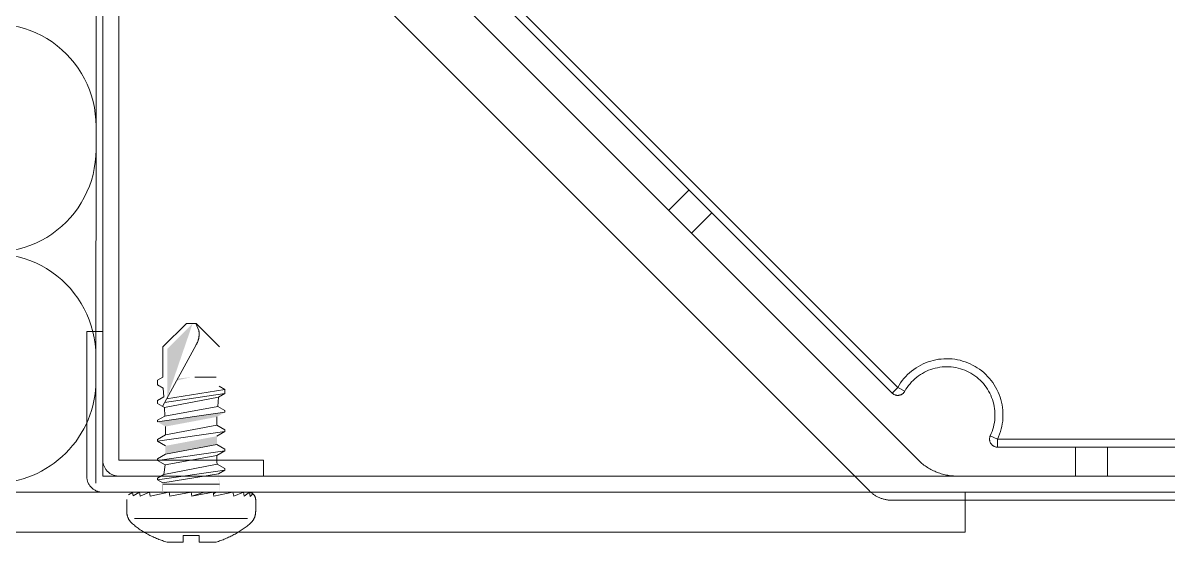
# Model space of a CAD drawing. Header units: metres. Extents: x 1838950 to 1842843, y 5171318 to 5174224.
# Drawn here: x 1841202.3242 to 1841202.3955, y 5171404.7389 to 5171404.7712 of the extents above; entities that cross this region are included whole.
import ezdxf

# ---------------------------------------------------------------- set-up
doc = ezdxf.new("R2010")
doc.units = ezdxf.units.M
doc.header["$LTSCALE"] = 0.0254
doc.layers.add('00 CHAZAL Coupe A.5', color=7, linetype='Continuous', lineweight=18)

# ---------------------------------------------------------------- blocks, each defined once
blk = doc.blocks.new('Groupe-1778-1')
at = {"layer": '00 CHAZAL Coupe A.5', "color": 7, "linetype": 'Continuous', "lineweight": 5}
for p, q in [((1841202.378281, 5171404.748199), (1841202.335236, 5171404.791244)), ((1841202.335589, 5171404.791598), (1841202.378635, 5171404.748552)), ((1841202.364381, 5171404.759554), (1841202.365654, 5171404.760826)), ((1841202.365795, 5171404.758139), (1841202.367068, 5171404.759412)), ((1841202.334474, 5171404.752532), (1841202.334889, 5171404.752532)), ((1841202.334682, 5171404.752532), (1841202.334982, 5171404.752532)), ((1841202.336233, 5171404.749182), (1841202.334899, 5171404.749182)), ((1841202.336782, 5171404.748409), (1841202.33642, 5171404.748618)), ((1841202.333026, 5171404.747617), (1841202.336782, 5171404.748169)), ((1841202.336329, 5171404.747365), (1841202.33637, 5171404.747932)), ((1841202.336282, 5171404.746192), (1841202.336282, 5171404.746715)), ((1841202.336282, 5171404.745515), (1841202.336782, 5171404.745804)), ((1841202.333082, 5171404.744915), (1841202.332582, 5171404.745204)), ((1841202.384844, 5171404.745332), (1841202.438182, 5171404.745332)), ((1841202.384844, 5171404.744832), (1841202.437682, 5171404.744832)), ((1841202.389682, 5171404.744832), (1841202.389682, 5171404.743032)), ((1841202.391682, 5171404.744832), (1841202.391682, 5171404.743032)), ((1841202.336282, 5171404.744315), (1841202.336782, 5171404.744604)), ((1841202.332582, 5171404.742804), (1841202.336782, 5171404.743404)), ((1841202.333059, 5171404.743728), (1841202.332988, 5171404.743138)), ((1841202.332915, 5171404.742532), (1841202.336448, 5171404.742532)), ((1841202.333144, 5171404.742032), (1841202.333149, 5171404.742003)), ((1841202.336047, 5171404.742032), (1841202.334726, 5171404.741782)), ((1841202.336066, 5171404.741927), (1841202.336219, 5171404.742032)), ((1841202.330672, 5171404.740986), (1841202.330672, 5171404.741532)), ((1841202.338692, 5171404.740986), (1841202.338692, 5171404.741532)), ((1841202.331158, 5171404.740399), (1841202.338186, 5171404.740399))]:
    blk.add_line(p, q, dxfattribs=at)
at = {"layer": '00 CHAZAL Coupe A.5', "color": 7, "linetype": 'Continuous', "lineweight": 5, "flags": 128}
for points in [[(1841202.329267, 5171404.789717), (1841202.376867, 5171404.742118), (1841202.376902, 5171404.742083), (1841202.376938, 5171404.74205), (1841202.376975, 5171404.742018), (1841202.377012, 5171404.741986), (1841202.377051, 5171404.741955), (1841202.37709, 5171404.741926), (1841202.37713, 5171404.741897), (1841202.37717, 5171404.741869), (1841202.377211, 5171404.741842), (1841202.377253, 5171404.741817), (1841202.377295, 5171404.741792), (1841202.377338, 5171404.741768), (1841202.377382, 5171404.741746), (1841202.377426, 5171404.741724), (1841202.377471, 5171404.741704), (1841202.377516, 5171404.741684), (1841202.377561, 5171404.741666), (1841202.377607, 5171404.741649), (1841202.377654, 5171404.741633), (1841202.377701, 5171404.741618), (1841202.377748, 5171404.741604), (1841202.377795, 5171404.741592), (1841202.377843, 5171404.741581), (1841202.377891, 5171404.74157), (1841202.377939, 5171404.741561), (1841202.377988, 5171404.741554), (1841202.378036, 5171404.741547), (1841202.378085, 5171404.741542), (1841202.378134, 5171404.741537), (1841202.378183, 5171404.741534), (1841202.378232, 5171404.741533), (1841202.378281, 5171404.741532), (1841202.47473, 5171404.741532)], [(1841202.331207, 5171404.792728), (1841202.379877, 5171404.744057), (1841202.379939, 5171404.743997), (1841202.380002, 5171404.743939), (1841202.380066, 5171404.743882), (1841202.380132, 5171404.743826), (1841202.380199, 5171404.743773), (1841202.380267, 5171404.743721), (1841202.380337, 5171404.74367), (1841202.380408, 5171404.743622), (1841202.38048, 5171404.743575), (1841202.380553, 5171404.74353), (1841202.380627, 5171404.743487), (1841202.380702, 5171404.743445), (1841202.380779, 5171404.743406), (1841202.380856, 5171404.743368), (1841202.380934, 5171404.743332), (1841202.381013, 5171404.743298), (1841202.381093, 5171404.743266), (1841202.381173, 5171404.743237), (1841202.381254, 5171404.743209), (1841202.381336, 5171404.743183), (1841202.381419, 5171404.743159), (1841202.381502, 5171404.743137), (1841202.381585, 5171404.743117), (1841202.381669, 5171404.743099), (1841202.381754, 5171404.743084), (1841202.381839, 5171404.74307), (1841202.381924, 5171404.743058), (1841202.382009, 5171404.743049), (1841202.382095, 5171404.743041), (1841202.382181, 5171404.743036), (1841202.382266, 5171404.743033), (1841202.382352, 5171404.743032), (1841202.461182, 5171404.743032)], [(1841202.329182, 5171404.885328), (1841202.329182, 5171404.744032), (1841202.329183, 5171404.743983), (1841202.329187, 5171404.743934), (1841202.329193, 5171404.743885), (1841202.329201, 5171404.743837), (1841202.329212, 5171404.743789), (1841202.329225, 5171404.743742), (1841202.32924, 5171404.743695), (1841202.329258, 5171404.743649), (1841202.329278, 5171404.743604), (1841202.3293, 5171404.743561), (1841202.329324, 5171404.743518), (1841202.32935, 5171404.743476), (1841202.329379, 5171404.743436), (1841202.329409, 5171404.743398), (1841202.329441, 5171404.74336), (1841202.329475, 5171404.743325), (1841202.32951, 5171404.743291), (1841202.329547, 5171404.743259), (1841202.329586, 5171404.743229), (1841202.329626, 5171404.743201), (1841202.329668, 5171404.743174), (1841202.32971, 5171404.74315), (1841202.329754, 5171404.743128), (1841202.329799, 5171404.743108), (1841202.329845, 5171404.74309), (1841202.329891, 5171404.743075), (1841202.329939, 5171404.743062), (1841202.329987, 5171404.743051), (1841202.330035, 5171404.743043), (1841202.330084, 5171404.743037), (1841202.330133, 5171404.743033), (1841202.330182, 5171404.743032), (1841202.339182, 5171404.743032), (1841202.339182, 5171404.744032), (1841202.330182, 5171404.744032), (1841202.330182, 5171404.884948)], [(1841202.333013, 5171404.747302), (1841202.332582, 5171404.747551), (1841202.332582, 5171404.747745), (1841202.332975, 5171404.747972), (1841202.332945, 5171404.748498), (1841202.332582, 5171404.748708), (1841202.332582, 5171404.74899), (1841202.332915, 5171404.749182), (1841202.332915, 5171404.751065), (1841202.334382, 5171404.752532), (1841202.334982, 5171404.752532), (1841202.336448, 5171404.751065)], [(1841202.334971, 5171404.752532), (1841202.335155, 5171404.752087), (1841202.33516, 5171404.752059), (1841202.335164, 5171404.75203), (1841202.335167, 5171404.752001), (1841202.33517, 5171404.751972), (1841202.335172, 5171404.751943), (1841202.335174, 5171404.751914), (1841202.335174, 5171404.751884), (1841202.335175, 5171404.751855), (1841202.335174, 5171404.751826), (1841202.335173, 5171404.751797), (1841202.335171, 5171404.751768), (1841202.335168, 5171404.751739), (1841202.335165, 5171404.75171), (1841202.335161, 5171404.751681), (1841202.335157, 5171404.751652), (1841202.335151, 5171404.751623), (1841202.335146, 5171404.751595), (1841202.335139, 5171404.751566), (1841202.335132, 5171404.751538), (1841202.335124, 5171404.75151), (1841202.335116, 5171404.751482), (1841202.335107, 5171404.751454), (1841202.335097, 5171404.751427), (1841202.335087, 5171404.751399), (1841202.335076, 5171404.751372), (1841202.335064, 5171404.751346), (1841202.335052, 5171404.751319), (1841202.335039, 5171404.751293), (1841202.335026, 5171404.751267), (1841202.335012, 5171404.751241), (1841202.334997, 5171404.751216), (1841202.334982, 5171404.751191), (1841202.332892, 5171404.747372)], [(1841202.452385, 5171404.742032), (1841202.329182, 5171404.742032), (1841202.329133, 5171404.742033), (1841202.329084, 5171404.742037), (1841202.329035, 5171404.742043), (1841202.328987, 5171404.742051), (1841202.328939, 5171404.742062), (1841202.328891, 5171404.742075), (1841202.328845, 5171404.74209), (1841202.328799, 5171404.742108), (1841202.328754, 5171404.742128), (1841202.32871, 5171404.74215), (1841202.328668, 5171404.742174), (1841202.328626, 5171404.742201), (1841202.328586, 5171404.742229), (1841202.328547, 5171404.742259), (1841202.32851, 5171404.742291), (1841202.328475, 5171404.742325), (1841202.328441, 5171404.74236), (1841202.328409, 5171404.742398), (1841202.328379, 5171404.742436), (1841202.32835, 5171404.742476), (1841202.328324, 5171404.742518), (1841202.3283, 5171404.742561), (1841202.328278, 5171404.742604), (1841202.328258, 5171404.742649), (1841202.32824, 5171404.742695), (1841202.328225, 5171404.742742), (1841202.328212, 5171404.742789), (1841202.328201, 5171404.742837), (1841202.328193, 5171404.742885), (1841202.328187, 5171404.742934), (1841202.328183, 5171404.742983), (1841202.328182, 5171404.743032), (1841202.328182, 5171404.752032), (1841202.329182, 5171404.752032), (1841202.329182, 5171404.743032), (1841202.452385, 5171404.743032)], [(1841202.384392, 5171404.745546), (1841202.38438, 5171404.745517), (1841202.384369, 5171404.745488), (1841202.38436, 5171404.745458), (1841202.384353, 5171404.745427), (1841202.384348, 5171404.745396), (1841202.384345, 5171404.745365), (1841202.384344, 5171404.745333), (1841202.384345, 5171404.745302), (1841202.384348, 5171404.74527), (1841202.384353, 5171404.745239), (1841202.384359, 5171404.745209), (1841202.384368, 5171404.745178), (1841202.384379, 5171404.745149), (1841202.384391, 5171404.74512), (1841202.384405, 5171404.745092), (1841202.384421, 5171404.745065), (1841202.384439, 5171404.745039), (1841202.384458, 5171404.745014), (1841202.384479, 5171404.74499), (1841202.384501, 5171404.744968), (1841202.384525, 5171404.744947), (1841202.38455, 5171404.744928), (1841202.384576, 5171404.74491), (1841202.384603, 5171404.744894), (1841202.384631, 5171404.74488), (1841202.38466, 5171404.744867), (1841202.384689, 5171404.744857), (1841202.384719, 5171404.744848), (1841202.38475, 5171404.744841), (1841202.384781, 5171404.744836), (1841202.384813, 5171404.744833), (1841202.384844, 5171404.744832), (1841202.384844, 5171404.745332), (1841202.384392, 5171404.745546), (1841202.384451, 5171404.745678), (1841202.384503, 5171404.745812), (1841202.384549, 5171404.745948), (1841202.384588, 5171404.746087), (1841202.38462, 5171404.746227), (1841202.384646, 5171404.746369), (1841202.384665, 5171404.746511), (1841202.384676, 5171404.746655), (1841202.384682, 5171404.746799), (1841202.38468, 5171404.746942), (1841202.384671, 5171404.747086), (1841202.384655, 5171404.747229), (1841202.384633, 5171404.747371), (1841202.384604, 5171404.747512), (1841202.384568, 5171404.747652), (1841202.384525, 5171404.747789), (1841202.384476, 5171404.747924), (1841202.38442, 5171404.748057), (1841202.384358, 5171404.748187), (1841202.38429, 5171404.748314), (1841202.384216, 5171404.748437), (1841202.384136, 5171404.748557), (1841202.384051, 5171404.748673), (1841202.38396, 5171404.748784), (1841202.383863, 5171404.748891), (1841202.383762, 5171404.748993), (1841202.383656, 5171404.749091), (1841202.383546, 5171404.749183), (1841202.383431, 5171404.749269), (1841202.383312, 5171404.74935), (1841202.383189, 5171404.749426), (1841202.383063, 5171404.749495), (1841202.382934, 5171404.749558), (1841202.382802, 5171404.749615), (1841202.382667, 5171404.749666), (1841202.38253, 5171404.74971), (1841202.382391, 5171404.749747), (1841202.38225, 5171404.749778), (1841202.382108, 5171404.749801), (1841202.381965, 5171404.749819), (1841202.381822, 5171404.749829), (1841202.381678, 5171404.749832), (1841202.381534, 5171404.749828), (1841202.381391, 5171404.749818), (1841202.381248, 5171404.7498), (1841202.381106, 5171404.749776), (1841202.380965, 5171404.749745), (1841202.380826, 5171404.749707), (1841202.38069, 5171404.749663), (1841202.380555, 5171404.749612), (1841202.380423, 5171404.749555), (1841202.380294, 5171404.749492), (1841202.380168, 5171404.749422), (1841202.380045, 5171404.749346), (1841202.379927, 5171404.749265), (1841202.379812, 5171404.749178), (1841202.379702, 5171404.749086), (1841202.379596, 5171404.748988), (1841202.379495, 5171404.748886), (1841202.379399, 5171404.748778), (1841202.379308, 5171404.748667), (1841202.379223, 5171404.748551), (1841202.379143, 5171404.748431), (1841202.379069, 5171404.748307), (1841202.379055, 5171404.748283), (1841202.379038, 5171404.748259), (1841202.379021, 5171404.748236), (1841202.379002, 5171404.748214), (1841202.378982, 5171404.748194), (1841202.378961, 5171404.748174), (1841202.378938, 5171404.748156), (1841202.378915, 5171404.748139), (1841202.378891, 5171404.748124), (1841202.378865, 5171404.74811), (1841202.37884, 5171404.748097), (1841202.378813, 5171404.748086), (1841202.378786, 5171404.748077), (1841202.378758, 5171404.748069), (1841202.37873, 5171404.748062), (1841202.378702, 5171404.748058), (1841202.378673, 5171404.748055), (1841202.378644, 5171404.748053), (1841202.378616, 5171404.748053), (1841202.378587, 5171404.748055), (1841202.378558, 5171404.748059), (1841202.37853, 5171404.748064), (1841202.378502, 5171404.748071), (1841202.378475, 5171404.748079), (1841202.378448, 5171404.748089), (1841202.378421, 5171404.748101), (1841202.378395, 5171404.748114), (1841202.378371, 5171404.748128), (1841202.378347, 5171404.748144), (1841202.378324, 5171404.748161), (1841202.378301, 5171404.74818), (1841202.378281, 5171404.748199), (1841202.378634, 5171404.748553), (1841202.379069, 5171404.748307)], [(1841202.384844, 5171404.745332), (1841202.384912, 5171404.745485), (1841202.384973, 5171404.745642), (1841202.385026, 5171404.745801), (1841202.385072, 5171404.745963), (1841202.38511, 5171404.746126), (1841202.38514, 5171404.746291), (1841202.385162, 5171404.746458), (1841202.385176, 5171404.746625), (1841202.385181, 5171404.746793), (1841202.385179, 5171404.746961), (1841202.385169, 5171404.747128), (1841202.385151, 5171404.747295), (1841202.385125, 5171404.747461), (1841202.385091, 5171404.747626), (1841202.385049, 5171404.747788), (1841202.384999, 5171404.747949), (1841202.384941, 5171404.748106), (1841202.384877, 5171404.748261), (1841202.384804, 5171404.748413), (1841202.384725, 5171404.748561), (1841202.384639, 5171404.748705), (1841202.384545, 5171404.748844), (1841202.384446, 5171404.748979), (1841202.384339, 5171404.749109), (1841202.384227, 5171404.749234), (1841202.384109, 5171404.749354), (1841202.383985, 5171404.749467), (1841202.383856, 5171404.749575), (1841202.383722, 5171404.749676), (1841202.383583, 5171404.74977), (1841202.38344, 5171404.749858), (1841202.383293, 5171404.749939), (1841202.383142, 5171404.750013), (1841202.382988, 5171404.750079), (1841202.382831, 5171404.750138), (1841202.382671, 5171404.750189), (1841202.382509, 5171404.750233), (1841202.382345, 5171404.750269), (1841202.382179, 5171404.750296), (1841202.382013, 5171404.750316), (1841202.381845, 5171404.750328), (1841202.381677, 5171404.750332), (1841202.381509, 5171404.750328), (1841202.381342, 5171404.750315), (1841202.381175, 5171404.750295), (1841202.38101, 5171404.750267), (1841202.380846, 5171404.750231), (1841202.380684, 5171404.750187), (1841202.380524, 5171404.750135), (1841202.380367, 5171404.750076), (1841202.380213, 5171404.750009), (1841202.380062, 5171404.749935), (1841202.379915, 5171404.749854), (1841202.379772, 5171404.749765), (1841202.379634, 5171404.74967), (1841202.3795, 5171404.749569), (1841202.379371, 5171404.749461), (1841202.379248, 5171404.749347), (1841202.37913, 5171404.749228), (1841202.379018, 5171404.749103), (1841202.378912, 5171404.748972), (1841202.378813, 5171404.748837), (1841202.37872, 5171404.748697), (1841202.378634, 5171404.748553)], [(1841202.333145, 5171404.747834), (1841202.336782, 5171404.748409), (1841202.336782, 5171404.748169), (1841202.33637, 5171404.747932), (1841202.333013, 5171404.747302), (1841202.333044, 5171404.746771), (1841202.336329, 5171404.747365), (1841202.336782, 5171404.747104), (1841202.336782, 5171404.747004), (1841202.332582, 5171404.746404), (1841202.332582, 5171404.746504), (1841202.333044, 5171404.746771)], [(1841202.333082, 5171404.745592), (1841202.336282, 5171404.746192), (1841202.336782, 5171404.745904), (1841202.336782, 5171404.745804), (1841202.332582, 5171404.745204), (1841202.332582, 5171404.745304), (1841202.333082, 5171404.745592), (1841202.333082, 5171404.746115)], [(1841202.332582, 5171404.744004), (1841202.332582, 5171404.744104), (1841202.333082, 5171404.744392), (1841202.336282, 5171404.744992), (1841202.336782, 5171404.744704), (1841202.336782, 5171404.744604), (1841202.332582, 5171404.744004), (1841202.333059, 5171404.743728), (1841202.336282, 5171404.744315), (1841202.336282, 5171404.743913), (1841202.336297, 5171404.743783), (1841202.336782, 5171404.743504), (1841202.336782, 5171404.743404), (1841202.336372, 5171404.743167), (1841202.332924, 5171404.742606), (1841202.332582, 5171404.742804), (1841202.332582, 5171404.742904), (1841202.332988, 5171404.743138), (1841202.336297, 5171404.743783)], [(1841202.333874, 5171404.742032), (1841202.333281, 5171404.742032), (1841202.332128, 5171404.741782), (1841202.332084, 5171404.742032), (1841202.331501, 5171404.741782), (1841202.331456, 5171404.742032), (1841202.331074, 5171404.741807), (1841202.331036, 5171404.742022), (1841202.330784, 5171404.741873)], [(1841202.333316, 5171404.742032), (1841202.33336, 5171404.741782), (1841202.334682, 5171404.742032), (1841202.334726, 5171404.741782), (1841202.33549, 5171404.742032), (1841202.336047, 5171404.742032), (1841202.336092, 5171404.741782), (1841202.337279, 5171404.742032), (1841202.337324, 5171404.741782), (1841202.337925, 5171404.742032), (1841202.337969, 5171404.741782), (1841202.338305, 5171404.742026), (1841202.338349, 5171404.741776), (1841202.338511, 5171404.741938)], [(1841202.336233, 5171404.738932), (1841202.336305, 5171404.738954), (1841202.336376, 5171404.738978), (1841202.336448, 5171404.739002), (1841202.336519, 5171404.739027), (1841202.336589, 5171404.739053), (1841202.33666, 5171404.73908), (1841202.336729, 5171404.739108), (1841202.336799, 5171404.739137), (1841202.336868, 5171404.739166), (1841202.336937, 5171404.739197), (1841202.337006, 5171404.739228), (1841202.337074, 5171404.73926), (1841202.337142, 5171404.739293), (1841202.337209, 5171404.739327), (1841202.337276, 5171404.739361), (1841202.337342, 5171404.739397), (1841202.337408, 5171404.739433), (1841202.337474, 5171404.73947), (1841202.337539, 5171404.739508), (1841202.337603, 5171404.739547), (1841202.337668, 5171404.739586), (1841202.337731, 5171404.739627), (1841202.337794, 5171404.739668), (1841202.337857, 5171404.73971), (1841202.337919, 5171404.739752), (1841202.33798, 5171404.739796), (1841202.338041, 5171404.73984), (1841202.338102, 5171404.739885), (1841202.338162, 5171404.739931), (1841202.338221, 5171404.739977), (1841202.338279, 5171404.740024), (1841202.338338, 5171404.740072), (1841202.338358, 5171404.74009), (1841202.338378, 5171404.740109), (1841202.338398, 5171404.740127), (1841202.338417, 5171404.740147), (1841202.338435, 5171404.740167), (1841202.338453, 5171404.740187), (1841202.33847, 5171404.740208), (1841202.338487, 5171404.740229), (1841202.338503, 5171404.740251), (1841202.338519, 5171404.740273), (1841202.338534, 5171404.740296), (1841202.338548, 5171404.740319), (1841202.338562, 5171404.740343), (1841202.338575, 5171404.740366), (1841202.338587, 5171404.740391), (1841202.338599, 5171404.740415), (1841202.33861, 5171404.74044), (1841202.33862, 5171404.740465), (1841202.33863, 5171404.74049), (1841202.338639, 5171404.740516), (1841202.338647, 5171404.740542), (1841202.338655, 5171404.740568), (1841202.338662, 5171404.740594), (1841202.338668, 5171404.74062), (1841202.338674, 5171404.740647), (1841202.338678, 5171404.740674), (1841202.338683, 5171404.7407), (1841202.338686, 5171404.740727), (1841202.338688, 5171404.740754), (1841202.33869, 5171404.740782), (1841202.338691, 5171404.740809), (1841202.338692, 5171404.740836), (1841202.338692, 5171404.741579), (1841202.338691, 5171404.741601), (1841202.338689, 5171404.741623), (1841202.338686, 5171404.741645), (1841202.338682, 5171404.741667), (1841202.338677, 5171404.741689), (1841202.33867, 5171404.741711), (1841202.338663, 5171404.741732), (1841202.338655, 5171404.741753), (1841202.338646, 5171404.741773), (1841202.338635, 5171404.741793), (1841202.338624, 5171404.741812), (1841202.338612, 5171404.741831), (1841202.338599, 5171404.741849), (1841202.338585, 5171404.741867), (1841202.33857, 5171404.741883), (1841202.338555, 5171404.7419), (1841202.338539, 5171404.741915), (1841202.338522, 5171404.741929), (1841202.338504, 5171404.741943), (1841202.338486, 5171404.741956), (1841202.338467, 5171404.741968), (1841202.338447, 5171404.741979), (1841202.338427, 5171404.741989), (1841202.338407, 5171404.741998), (1841202.338386, 5171404.742006), (1841202.338364, 5171404.742013), (1841202.338343, 5171404.742018), (1841202.338321, 5171404.742023), (1841202.338299, 5171404.742027), (1841202.338277, 5171404.74203), (1841202.338255, 5171404.742031), (1841202.338232, 5171404.742032), (1841202.33549, 5171404.742032)], [(1841202.331026, 5171404.740072), (1841202.331005, 5171404.74009), (1841202.330985, 5171404.740109), (1841202.330966, 5171404.740127), (1841202.330947, 5171404.740147), (1841202.330928, 5171404.740167), (1841202.330911, 5171404.740187), (1841202.330893, 5171404.740208), (1841202.330877, 5171404.740229), (1841202.33086, 5171404.740251), (1841202.330845, 5171404.740273), (1841202.33083, 5171404.740296), (1841202.330816, 5171404.740319), (1841202.330802, 5171404.740343), (1841202.330789, 5171404.740366), (1841202.330776, 5171404.740391), (1841202.330765, 5171404.740415), (1841202.330753, 5171404.74044), (1841202.330743, 5171404.740465), (1841202.330733, 5171404.74049), (1841202.330724, 5171404.740516), (1841202.330716, 5171404.740542), (1841202.330708, 5171404.740568), (1841202.330701, 5171404.740594), (1841202.330695, 5171404.74062), (1841202.33069, 5171404.740647), (1841202.330685, 5171404.740674), (1841202.330681, 5171404.7407), (1841202.330678, 5171404.740727), (1841202.330675, 5171404.740754), (1841202.330673, 5171404.740782), (1841202.330672, 5171404.740809), (1841202.330672, 5171404.740836), (1841202.330672, 5171404.741577)], [(1841202.333182, 5171404.738932), (1841202.333108, 5171404.738953), (1841202.333034, 5171404.738975), (1841202.332961, 5171404.738998), (1841202.332888, 5171404.739022), (1841202.332815, 5171404.739047), (1841202.332743, 5171404.739073), (1841202.332671, 5171404.7391), (1841202.3326, 5171404.739128), (1841202.332528, 5171404.739157), (1841202.332458, 5171404.739187), (1841202.332387, 5171404.739217), (1841202.332317, 5171404.739249), (1841202.332248, 5171404.739282), (1841202.332179, 5171404.739316), (1841202.33211, 5171404.73935), (1841202.332042, 5171404.739385), (1841202.331974, 5171404.739422), (1841202.331907, 5171404.739459), (1841202.331841, 5171404.739497), (1841202.331774, 5171404.739536), (1841202.331709, 5171404.739576), (1841202.331644, 5171404.739617), (1841202.331579, 5171404.739659), (1841202.331515, 5171404.739702), (1841202.331452, 5171404.739745), (1841202.331389, 5171404.739789), (1841202.331327, 5171404.739834), (1841202.331266, 5171404.73988), (1841202.331205, 5171404.739927), (1841202.331144, 5171404.739975), (1841202.331085, 5171404.740023), (1841202.331026, 5171404.740072), (1841202.331085, 5171404.740023), (1841202.331144, 5171404.739975), (1841202.331205, 5171404.739927), (1841202.331266, 5171404.73988), (1841202.331327, 5171404.739834), (1841202.331389, 5171404.739789), (1841202.331452, 5171404.739745), (1841202.331515, 5171404.739702), (1841202.331579, 5171404.739659), (1841202.331644, 5171404.739617), (1841202.331709, 5171404.739576), (1841202.331774, 5171404.739536), (1841202.331841, 5171404.739497), (1841202.331907, 5171404.739459), (1841202.331974, 5171404.739422), (1841202.332042, 5171404.739385), (1841202.33211, 5171404.73935), (1841202.332179, 5171404.739316), (1841202.332248, 5171404.739282), (1841202.332317, 5171404.739249), (1841202.332387, 5171404.739217), (1841202.332458, 5171404.739187), (1841202.332528, 5171404.739157), (1841202.3326, 5171404.739128), (1841202.332671, 5171404.7391), (1841202.332743, 5171404.739073), (1841202.332815, 5171404.739047), (1841202.332888, 5171404.739022), (1841202.332961, 5171404.738998), (1841202.333034, 5171404.738975), (1841202.333108, 5171404.738953), (1841202.333182, 5171404.738932), (1841202.334182, 5171404.738932), (1841202.334182, 5171404.739332), (1841202.334682, 5171404.739332), (1841202.335182, 5171404.739332), (1841202.335182, 5171404.738932), (1841202.336233, 5171404.738932), (1841202.335182, 5171404.738932), (1841202.335182, 5171404.739332), (1841202.334682, 5171404.739332), (1841202.334182, 5171404.739332), (1841202.334182, 5171404.738932), (1841202.333182, 5171404.738932)]]:
    blk.add_lwpolyline(points, dxfattribs=at)
at = {"layer": '00 CHAZAL Coupe A.5', "color": 7, "linetype": 'Continuous', "lineweight": 5}
for points in [[(1841202.333188, 5171404.747914), (1841202.333188, 5171404.750946), (1841202.334774, 5171404.752532)], [(1841202.334982, 5171404.751191), (1841202.334982, 5171404.751191), (1841202.335002, 5171404.751179)], [(1841202.335002, 5171404.751179), (1841202.335002, 5171404.751179), (1841202.335023, 5171404.751166)], [(1841202.335023, 5171404.751166), (1841202.335023, 5171404.751166), (1841202.335044, 5171404.751154)], [(1841202.335044, 5171404.751154), (1841202.335044, 5171404.751154), (1841202.335064, 5171404.751142)], [(1841202.335064, 5171404.751142), (1841202.335064, 5171404.751142), (1841202.335085, 5171404.751131)], [(1841202.335085, 5171404.751131), (1841202.335085, 5171404.751131), (1841202.335107, 5171404.75112)], [(1841202.335107, 5171404.75112), (1841202.335107, 5171404.75112), (1841202.335128, 5171404.751109)], [(1841202.335128, 5171404.751109), (1841202.335128, 5171404.751109), (1841202.335149, 5171404.751099)], [(1841202.335149, 5171404.751099), (1841202.335149, 5171404.751099), (1841202.335171, 5171404.751089)], [(1841202.335171, 5171404.751089), (1841202.335171, 5171404.751089), (1841202.335193, 5171404.751079)], [(1841202.335193, 5171404.751079), (1841202.335193, 5171404.751079), (1841202.335215, 5171404.751069)], [(1841202.335215, 5171404.751069), (1841202.335215, 5171404.751069), (1841202.335237, 5171404.75106)], [(1841202.335237, 5171404.75106), (1841202.335237, 5171404.75106), (1841202.335259, 5171404.751051)], [(1841202.335259, 5171404.751051), (1841202.335259, 5171404.751051), (1841202.335281, 5171404.751043)], [(1841202.335281, 5171404.751043), (1841202.335281, 5171404.751043), (1841202.335304, 5171404.751035)], [(1841202.335304, 5171404.751035), (1841202.335304, 5171404.751035), (1841202.335326, 5171404.751027)], [(1841202.335326, 5171404.751027), (1841202.335326, 5171404.751027), (1841202.335349, 5171404.75102)], [(1841202.335349, 5171404.75102), (1841202.335349, 5171404.75102), (1841202.335372, 5171404.751013)], [(1841202.335372, 5171404.751013), (1841202.335372, 5171404.751013), (1841202.335395, 5171404.751006)], [(1841202.335395, 5171404.751006), (1841202.335395, 5171404.751006), (1841202.335418, 5171404.750999)], [(1841202.335418, 5171404.750999), (1841202.335418, 5171404.750999), (1841202.335441, 5171404.750993)], [(1841202.335441, 5171404.750993), (1841202.335441, 5171404.750993), (1841202.335464, 5171404.750987)], [(1841202.335464, 5171404.750987), (1841202.335464, 5171404.750987), (1841202.335488, 5171404.750982)], [(1841202.335488, 5171404.750982), (1841202.335488, 5171404.750982), (1841202.335511, 5171404.750977)], [(1841202.335511, 5171404.750977), (1841202.335511, 5171404.750977), (1841202.335534, 5171404.750972)], [(1841202.335534, 5171404.750972), (1841202.335534, 5171404.750972), (1841202.335558, 5171404.750968)], [(1841202.335558, 5171404.750968), (1841202.335558, 5171404.750968), (1841202.335581, 5171404.750964)], [(1841202.335581, 5171404.750964), (1841202.335581, 5171404.750964), (1841202.335605, 5171404.75096)], [(1841202.335605, 5171404.75096), (1841202.335605, 5171404.75096), (1841202.335629, 5171404.750957)], [(1841202.335629, 5171404.750957), (1841202.335629, 5171404.750957), (1841202.335652, 5171404.750954)], [(1841202.335652, 5171404.750954), (1841202.335652, 5171404.750954), (1841202.335676, 5171404.750952)], [(1841202.335676, 5171404.750952), (1841202.335676, 5171404.750952), (1841202.3357, 5171404.750949)], [(1841202.3357, 5171404.750949), (1841202.3357, 5171404.750949), (1841202.335724, 5171404.750947)], [(1841202.335724, 5171404.750947), (1841202.335724, 5171404.750947), (1841202.335748, 5171404.750946)], [(1841202.335748, 5171404.750946), (1841202.335748, 5171404.750946), (1841202.335771, 5171404.750945)], [(1841202.335771, 5171404.750945), (1841202.335771, 5171404.750945), (1841202.335795, 5171404.750944)], [(1841202.335795, 5171404.750944), (1841202.335795, 5171404.750944), (1841202.335819, 5171404.750944)], [(1841202.335819, 5171404.750944), (1841202.335819, 5171404.750944), (1841202.335843, 5171404.750943)], [(1841202.335843, 5171404.750943), (1841202.335843, 5171404.750943), (1841202.335867, 5171404.750944)], [(1841202.335867, 5171404.750944), (1841202.335867, 5171404.750944), (1841202.335891, 5171404.750944)], [(1841202.335891, 5171404.750944), (1841202.335891, 5171404.750944), (1841202.335915, 5171404.750945)], [(1841202.335915, 5171404.750945), (1841202.335915, 5171404.750945), (1841202.335939, 5171404.750947)], [(1841202.335939, 5171404.750947), (1841202.335939, 5171404.750947), (1841202.335962, 5171404.750948)], [(1841202.335962, 5171404.750948), (1841202.335962, 5171404.750948), (1841202.335986, 5171404.750951)], [(1841202.335986, 5171404.750951), (1841202.335986, 5171404.750951), (1841202.33601, 5171404.750953)], [(1841202.33601, 5171404.750953), (1841202.33601, 5171404.750953), (1841202.336034, 5171404.750956)], [(1841202.336034, 5171404.750956), (1841202.336034, 5171404.750956), (1841202.336057, 5171404.750959)], [(1841202.336057, 5171404.750959), (1841202.336057, 5171404.750959), (1841202.336081, 5171404.750962)], [(1841202.336081, 5171404.750962), (1841202.336081, 5171404.750962), (1841202.336105, 5171404.750966)], [(1841202.336105, 5171404.750966), (1841202.336105, 5171404.750966), (1841202.336128, 5171404.75097)], [(1841202.336128, 5171404.75097), (1841202.336128, 5171404.75097), (1841202.336152, 5171404.750975)], [(1841202.336152, 5171404.750975), (1841202.336152, 5171404.750975), (1841202.336175, 5171404.75098)], [(1841202.336175, 5171404.75098), (1841202.336175, 5171404.75098), (1841202.336198, 5171404.750985)], [(1841202.336198, 5171404.750985), (1841202.336198, 5171404.750985), (1841202.336222, 5171404.750991)], [(1841202.336222, 5171404.750991), (1841202.336222, 5171404.750991), (1841202.336245, 5171404.750997)], [(1841202.336245, 5171404.750997), (1841202.336245, 5171404.750997), (1841202.336268, 5171404.751003)], [(1841202.336268, 5171404.751003), (1841202.336268, 5171404.751003), (1841202.336291, 5171404.751009)], [(1841202.336291, 5171404.751009), (1841202.336291, 5171404.751009), (1841202.336314, 5171404.751016)], [(1841202.336314, 5171404.751016), (1841202.336314, 5171404.751016), (1841202.336336, 5171404.751024)], [(1841202.336336, 5171404.751024), (1841202.336336, 5171404.751024), (1841202.336359, 5171404.751031)], [(1841202.336359, 5171404.751031), (1841202.336359, 5171404.751031), (1841202.336382, 5171404.751039)], [(1841202.336382, 5171404.751039), (1841202.336382, 5171404.751039), (1841202.336404, 5171404.751048)], [(1841202.336404, 5171404.751048), (1841202.336404, 5171404.751048), (1841202.336426, 5171404.751056)], [(1841202.336426, 5171404.751056), (1841202.336426, 5171404.751056), (1841202.336448, 5171404.751065)], [(1841202.336448, 5171404.751065), (1841202.336448, 5171404.751065), (1841202.336448, 5171404.749012)], [(1841202.333663, 5171404.748781), (1841202.334682, 5171404.749182), (1841202.334682, 5171404.749182), (1841202.333882, 5171404.749182)], [(1841202.33384, 5171404.749105), (1841202.334682, 5171404.749182), (1841202.33377, 5171404.748976)], [(1841202.336448, 5171404.749012), (1841202.336448, 5171404.749012), (1841202.33642, 5171404.748618)], [(1841202.33642, 5171404.748618), (1841202.33642, 5171404.748618), (1841202.333248, 5171404.748024)], [(1841202.332582, 5171404.746404), (1841202.333082, 5171404.746115), (1841202.336782, 5171404.747004), (1841202.336282, 5171404.746715)], [(1841202.333082, 5171404.744392), (1841202.333082, 5171404.744915), (1841202.336282, 5171404.744992), (1841202.336282, 5171404.745515)], [(1841202.332924, 5171404.742606), (1841202.332915, 5171404.742532), (1841202.332915, 5171404.742032)], [(1841202.336372, 5171404.743167), (1841202.336448, 5171404.742532), (1841202.336448, 5171404.742032)], [(1841202.330757, 5171404.741839), (1841202.330757, 5171404.741839), (1841202.330751, 5171404.74183)], [(1841202.330764, 5171404.741848), (1841202.330764, 5171404.741848), (1841202.330757, 5171404.741839)], [(1841202.330771, 5171404.741857), (1841202.330771, 5171404.741857), (1841202.330764, 5171404.741848)], [(1841202.330778, 5171404.741866), (1841202.330778, 5171404.741866), (1841202.330771, 5171404.741857)], [(1841202.330785, 5171404.741874), (1841202.330785, 5171404.741874), (1841202.330778, 5171404.741866)], [(1841202.330792, 5171404.741883), (1841202.330792, 5171404.741883), (1841202.330785, 5171404.741874)], [(1841202.3308, 5171404.741891), (1841202.3308, 5171404.741891), (1841202.330792, 5171404.741883)], [(1841202.330808, 5171404.741899), (1841202.330808, 5171404.741899), (1841202.3308, 5171404.741891)], [(1841202.330816, 5171404.741907), (1841202.330816, 5171404.741907), (1841202.330808, 5171404.741899)], [(1841202.330824, 5171404.741914), (1841202.330824, 5171404.741914), (1841202.330816, 5171404.741907)], [(1841202.330833, 5171404.741922), (1841202.330833, 5171404.741922), (1841202.330824, 5171404.741914)], [(1841202.330841, 5171404.741929), (1841202.330841, 5171404.741929), (1841202.330833, 5171404.741922)], [(1841202.33085, 5171404.741936), (1841202.33085, 5171404.741936), (1841202.330841, 5171404.741929)], [(1841202.330859, 5171404.741943), (1841202.330859, 5171404.741943), (1841202.33085, 5171404.741936)], [(1841202.330868, 5171404.741949), (1841202.330868, 5171404.741949), (1841202.330859, 5171404.741943)], [(1841202.330877, 5171404.741955), (1841202.330877, 5171404.741955), (1841202.330868, 5171404.741949)], [(1841202.330887, 5171404.741961), (1841202.330887, 5171404.741961), (1841202.330877, 5171404.741955)], [(1841202.330896, 5171404.741967), (1841202.330896, 5171404.741967), (1841202.330887, 5171404.741961)], [(1841202.330906, 5171404.741973), (1841202.330906, 5171404.741973), (1841202.330896, 5171404.741967)], [(1841202.330916, 5171404.741978), (1841202.330916, 5171404.741978), (1841202.330906, 5171404.741973)], [(1841202.330926, 5171404.741983), (1841202.330926, 5171404.741983), (1841202.330916, 5171404.741978)], [(1841202.330936, 5171404.741988), (1841202.330936, 5171404.741988), (1841202.330926, 5171404.741983)], [(1841202.330946, 5171404.741993), (1841202.330946, 5171404.741993), (1841202.330936, 5171404.741988)], [(1841202.330956, 5171404.741997), (1841202.330956, 5171404.741997), (1841202.330946, 5171404.741993)], [(1841202.330967, 5171404.742002), (1841202.330967, 5171404.742002), (1841202.330956, 5171404.741997)], [(1841202.330977, 5171404.742005), (1841202.330977, 5171404.742005), (1841202.330967, 5171404.742002)], [(1841202.330988, 5171404.742009), (1841202.330988, 5171404.742009), (1841202.330977, 5171404.742005)], [(1841202.330999, 5171404.742012), (1841202.330999, 5171404.742012), (1841202.330988, 5171404.742009)], [(1841202.331009, 5171404.742016), (1841202.331009, 5171404.742016), (1841202.330999, 5171404.742012)], [(1841202.33102, 5171404.742018), (1841202.33102, 5171404.742018), (1841202.331009, 5171404.742016)], [(1841202.331031, 5171404.742021), (1841202.331031, 5171404.742021), (1841202.33102, 5171404.742018)], [(1841202.331042, 5171404.742023), (1841202.331042, 5171404.742023), (1841202.331031, 5171404.742021)], [(1841202.331053, 5171404.742025), (1841202.331053, 5171404.742025), (1841202.331042, 5171404.742023)], [(1841202.331064, 5171404.742027), (1841202.331064, 5171404.742027), (1841202.331053, 5171404.742025)], [(1841202.331075, 5171404.742029), (1841202.331075, 5171404.742029), (1841202.331064, 5171404.742027)], [(1841202.331087, 5171404.74203), (1841202.331087, 5171404.74203), (1841202.331075, 5171404.742029)], [(1841202.331098, 5171404.742031), (1841202.331098, 5171404.742031), (1841202.331087, 5171404.74203)], [(1841202.331109, 5171404.742031), (1841202.331109, 5171404.742031), (1841202.331098, 5171404.742031)], [(1841202.33112, 5171404.742032), (1841202.33112, 5171404.742032), (1841202.331109, 5171404.742031)], [(1841202.331131, 5171404.742032), (1841202.331131, 5171404.742032), (1841202.33112, 5171404.742032)], [(1841202.333874, 5171404.742032), (1841202.333874, 5171404.742032), (1841202.331131, 5171404.742032)], [(1841202.3339, 5171404.741884), (1841202.3339, 5171404.741884), (1841202.333874, 5171404.742032)], [(1841202.330673, 5171404.74161), (1841202.330673, 5171404.74161), (1841202.330672, 5171404.741599)], [(1841202.330672, 5171404.741599), (1841202.330672, 5171404.741599), (1841202.330672, 5171404.741588)], [(1841202.330672, 5171404.741588), (1841202.330672, 5171404.741588), (1841202.330672, 5171404.741577)], [(1841202.330674, 5171404.741622), (1841202.330674, 5171404.741622), (1841202.330673, 5171404.74161)], [(1841202.330676, 5171404.741633), (1841202.330676, 5171404.741633), (1841202.330674, 5171404.741622)], [(1841202.330677, 5171404.741644), (1841202.330677, 5171404.741644), (1841202.330676, 5171404.741633)], [(1841202.330679, 5171404.741655), (1841202.330679, 5171404.741655), (1841202.330677, 5171404.741644)], [(1841202.330681, 5171404.741666), (1841202.330681, 5171404.741666), (1841202.330679, 5171404.741655)], [(1841202.330684, 5171404.741677), (1841202.330684, 5171404.741677), (1841202.330681, 5171404.741666)], [(1841202.330686, 5171404.741688), (1841202.330686, 5171404.741688), (1841202.330684, 5171404.741677)], [(1841202.330689, 5171404.741698), (1841202.330689, 5171404.741698), (1841202.330686, 5171404.741688)], [(1841202.330693, 5171404.741709), (1841202.330693, 5171404.741709), (1841202.330689, 5171404.741698)], [(1841202.330696, 5171404.74172), (1841202.330696, 5171404.74172), (1841202.330693, 5171404.741709)], [(1841202.3307, 5171404.74173), (1841202.3307, 5171404.74173), (1841202.330696, 5171404.74172)], [(1841202.330704, 5171404.741741), (1841202.330704, 5171404.741741), (1841202.3307, 5171404.74173)], [(1841202.330708, 5171404.741751), (1841202.330708, 5171404.741751), (1841202.330704, 5171404.741741)], [(1841202.330712, 5171404.741762), (1841202.330712, 5171404.741762), (1841202.330708, 5171404.741751)], [(1841202.330717, 5171404.741772), (1841202.330717, 5171404.741772), (1841202.330712, 5171404.741762)], [(1841202.330722, 5171404.741782), (1841202.330722, 5171404.741782), (1841202.330717, 5171404.741772)], [(1841202.330727, 5171404.741792), (1841202.330727, 5171404.741792), (1841202.330722, 5171404.741782)], [(1841202.330733, 5171404.741801), (1841202.330733, 5171404.741801), (1841202.330727, 5171404.741792)], [(1841202.330739, 5171404.741811), (1841202.330739, 5171404.741811), (1841202.330733, 5171404.741801)], [(1841202.330745, 5171404.741821), (1841202.330745, 5171404.741821), (1841202.330739, 5171404.741811)], [(1841202.330751, 5171404.74183), (1841202.330751, 5171404.74183), (1841202.330745, 5171404.741821)]]:
    blk.add_solid(points, dxfattribs=at)
blk = doc.blocks.new('Groupe-1782-1')
at = {"layer": '00 CHAZAL Coupe A.5', "color": 7, "linetype": 'Continuous', "lineweight": 13}
blk.add_line((1841202.328746, 5171404.742592), (1841202.328871, 5171404.926134), dxfattribs=at)
at = {"layer": '00 CHAZAL Coupe A.5', "color": 7, "linetype": 'Continuous', "lineweight": 13, "flags": 128}
for points in [[(1841202.322371, 5171404.742597, 0.414265), (1841202.32875, 5171404.748967), (1841202.328751, 5171404.749745), (1841202.328751, 5171404.750481, 0.522996), (1841202.320154, 5171404.756461)], [(1841202.320153, 5171404.757352, 0.523095), (1841202.32876, 5171404.763319), (1841202.328761, 5171404.764788, 0.522996), (1841202.320164, 5171404.770767)]]:
    blk.add_lwpolyline(points, format="xyb", dxfattribs=at)

msp = doc.modelspace()

# ---------------------------------------------------------------- linework, layer by layer
at = {"layer": '00 CHAZAL Coupe A.5', "color": 7, "linetype": 'Continuous', "lineweight": 5, "flags": 128}
msp.add_lwpolyline([(1841202.382832, 5171404.739539), (1841202.191832, 5171404.739539), (1841202.191832, 5171404.742039), (1841202.382832, 5171404.742039)], close=True, dxfattribs=at)

# ---------------------------------------------------------------- block references
at = {"layer": '00 CHAZAL Coupe A.5', "color": 7}
for name in ['Groupe-1778-1', 'Groupe-1782-1']:
    msp.add_blockref(name, (0, 0), dxfattribs=at)

doc.saveas('drawing.dxf')
